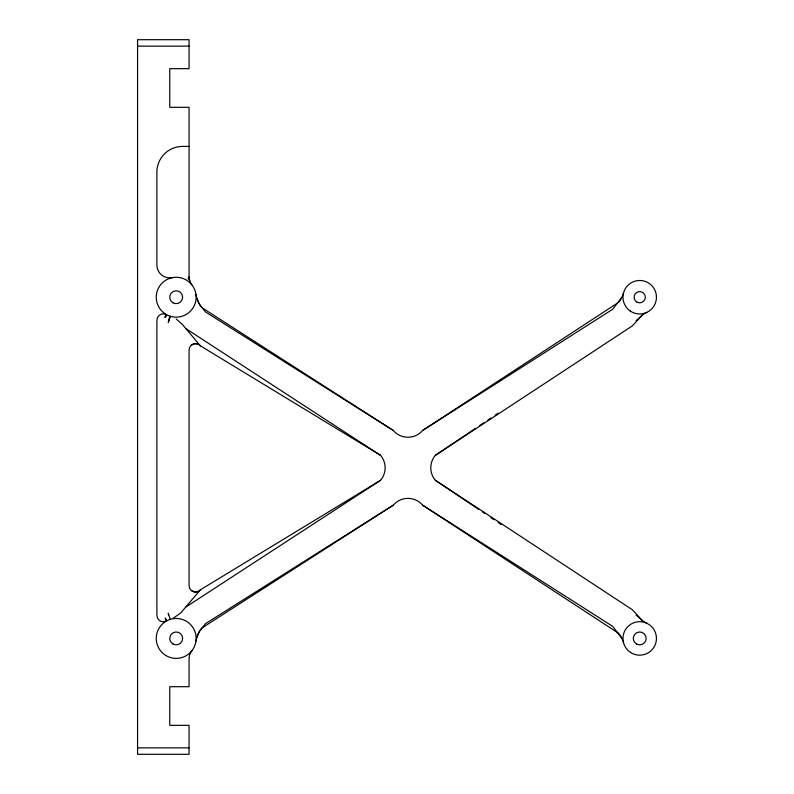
<?xml version="1.0" encoding="UTF-8"?>
<svg xmlns="http://www.w3.org/2000/svg" width="794" height="794" viewBox="0 0 794 794"><rect width="100%" height="100%" fill="white"/><g stroke="black" fill="none" stroke-linecap="round" stroke-linejoin="round"><path stroke-width="1.19" d="M188.962 277.87L188.228 278.982L189.071 276.848L189.071 107.299L169.757 107.299L169.757 68.671L189.071 68.671L189.071 39.7L137.57 39.7L137.57 754.3L189.071 754.3L189.071 725.329L169.757 725.329L169.757 686.701L189.071 686.701L189.071 658.792A12.873 12.873 0 0 1 191.85 650.802M169.956 316.399L168.259 322.384L170.194 316.25L168.765 320.796M196.614 637.939L199.403 631.409L205.517 623.657L393.199 505.232A19.314 19.314 0 0 1 422.706 505.232L612.67 626.357L621.712 638.088M165.847 316.449L166.353 314.831L164.884 317.441L166.631 314.98M621.712 297.542L612.67 309.273L422.706 430.398A19.314 19.314 0 0 1 393.199 430.398L205.517 311.973L199.403 304.231L196.614 297.69M185.846 328.597L380.574 455.349A19.314 19.314 0 0 1 380.574 480.281L200.425 589.783L180.704 612.998L173.251 618.198M642.406 315.019L632.342 325.897L435.34 455.349A19.314 19.314 0 0 0 435.34 480.281L478.574 509.341M191.354 345.082L194.788 343.603L198.46 344.278M435.34 455.349L475.487 428.363M479.606 425.604L483.725 422.835M487.844 420.066L490.93 417.991M495.049 415.222L498.136 413.148M636.073 320.429L638.128 319.049A25.755 25.755 0 0 1 646.842 312.36M422.706 430.398L618.457 302.425A25.755 25.755 0 0 0 623.598 292.718M185.846 607.043L380.574 480.281M393.199 505.232L201.805 628.064A25.755 25.755 0 0 0 195.959 641.155A19.959 19.959 0 0 1 163.941 654.177A19.959 19.959 0 0 1 168.675 619.935A19.959 19.959 0 0 1 195.959 641.155M165.539 619.35L166.631 620.65L165.212 618.01L166.353 620.809M198.46 591.351L194.788 592.026L191.354 590.547M168.556 614.903L168.259 613.246L170.134 619.171M137.57 46.141L189.071 46.141M189.071 146.414L182.63 146.414A25.755 25.755 0 0 0 156.884 172.159L156.884 265.017A12.873 12.873 0 0 0 172.278 277.642M137.57 747.859L189.071 747.859M176.238 319.059L182.134 324.19L200.425 345.847L380.574 455.349M393.199 430.398L201.805 307.576A25.755 25.755 0 0 1 195.959 294.485M422.706 505.232L618.457 633.205A25.755 25.755 0 0 1 623.598 642.912M435.34 480.281L632.342 609.742L642.406 620.61M482.692 512.11L484.747 513.49M490.93 517.648L494.017 519.723M498.136 522.492L501.222 524.566M636.073 615.201L638.128 616.591A25.755 25.755 0 0 0 646.842 623.27M189.875 281.324L189.131 278.059M191.85 284.838A12.873 12.873 0 0 1 189.071 276.848M166.462 314.632A6.441 6.441 0 0 0 156.884 320.26L156.884 615.38A6.441 6.441 0 0 0 166.462 620.997M200.425 345.847A6.441 6.441 0 0 0 189.071 350.005L189.071 585.635A6.441 6.441 0 0 0 200.425 589.783M166.214 314.493A19.959 19.959 0 0 0 196.148 297.214A19.959 19.959 0 0 0 166.214 279.935A19.959 19.959 0 0 0 166.214 314.493M172.973 302.792A6.441 6.441 0 0 0 182.63 297.214A6.441 6.441 0 0 0 172.973 291.636A6.441 6.441 0 0 0 172.973 302.792M636.5 643.994A6.441 6.441 0 0 0 646.157 638.416A6.441 6.441 0 0 0 636.5 632.848A6.441 6.441 0 0 0 636.5 643.994M636.897 302.087A5.637 5.637 0 0 0 645.353 297.214A5.637 5.637 0 0 0 636.897 292.331A5.637 5.637 0 0 0 636.897 302.087M630.307 311.059A16.734 16.734 0 0 0 656.41 298.435A16.734 16.734 0 0 0 632.431 282.148A16.734 16.734 0 0 0 630.307 311.059M630.595 652.46A16.734 16.734 0 0 0 656.43 639.299A16.734 16.734 0 0 0 632.123 623.508A16.734 16.734 0 0 0 630.595 652.46M172.973 643.994A6.441 6.441 0 0 0 182.63 638.416A6.441 6.441 0 0 0 172.973 632.848A6.441 6.441 0 0 0 172.973 643.994"/></g></svg>
